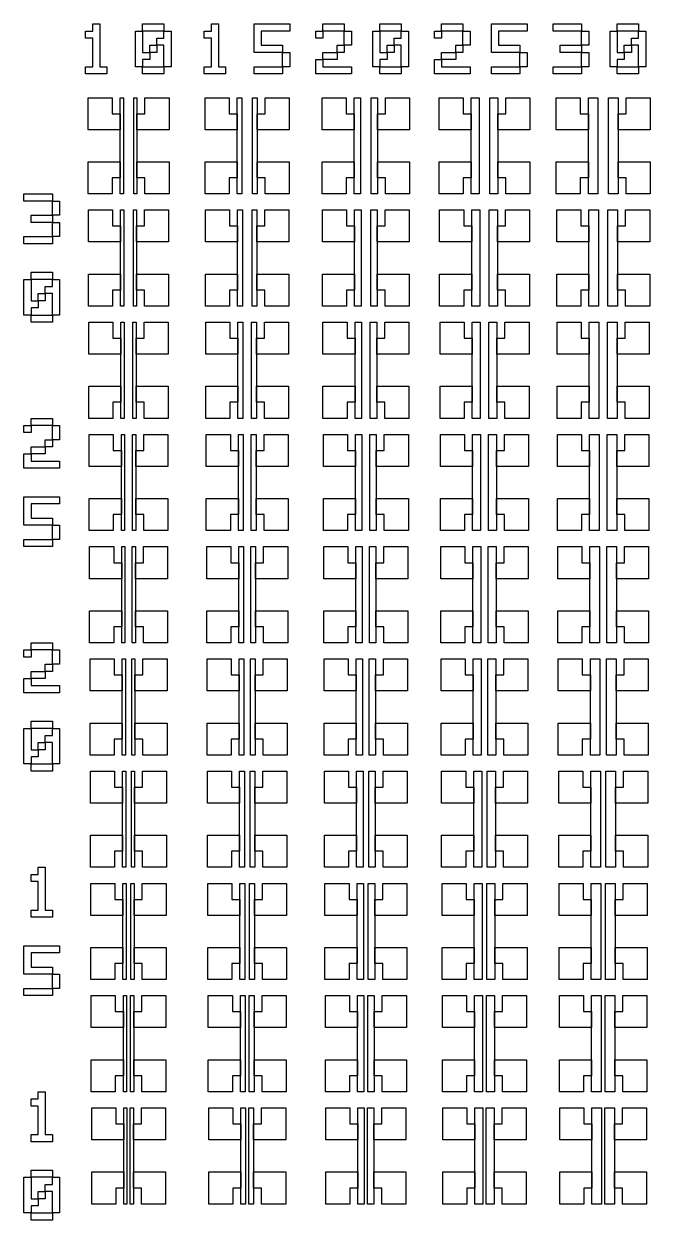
# Model space of a CAD drawing. Extents: x -3262 to 35012, y -2000 to 35300.
# Drawn here: x -3262 to 16262, y -2000 to 35300 of the extents above; entities that cross this region are included whole.
import ezdxf

# ---------------------------------------------------------------- set-up
doc = ezdxf.new("R2010")
doc.units = 0
doc.layers.add('L0D0', color=1, linetype='CONTINUOUS')

msp = doc.modelspace()

# ---------------------------------------------------------------- linework, layer by layer
at = {"layer": 'L0D0'}
for points in [[(-1340.278, 33744.444), (-1340.278, 33966.667), (-1118.056, 33966.667), (-1118.056, 34188.889), (-1118.056, 34411.111), (-1118.056, 34633.333), (-1118.056, 34855.556), (-1340.278, 34855.556), (-1340.278, 35077.778), (-1118.056, 35077.778), (-1118.056, 35300), (-895.833, 35300), (-895.833, 35077.778), (-895.833, 34855.556), (-895.833, 34633.333), (-895.833, 34411.111), (-895.833, 34188.889), (-895.833, 33966.667), (-673.611, 33966.667), (-673.611, 33744.444), (-895.833, 33744.444), (-1118.056, 33744.444)], [(215.278, 33966.667), (215.278, 34188.889), (215.278, 34411.111), (215.278, 34633.333), (215.278, 34855.556), (215.278, 35077.778), (437.5, 35077.778), (437.5, 34855.556), (437.5, 34633.333), (437.5, 34411.111), (659.722, 34411.111), (659.722, 34188.889), (437.5, 34188.889), (437.5, 33966.667)], [(437.5, 35077.778), (437.5, 35300), (659.722, 35300), (881.944, 35300), (1104.167, 35300), (1104.167, 35077.778), (881.944, 35077.778), (659.722, 35077.778)], [(1104.167, 33966.667), (1104.167, 34188.889), (1104.167, 34411.111), (1104.167, 34633.333), (881.944, 34633.333), (881.944, 34855.556), (1104.167, 34855.556), (1104.167, 35077.778), (1326.389, 35077.778), (1326.389, 34855.556), (1326.389, 34633.333), (1326.389, 34411.111), (1326.389, 34188.889), (1326.389, 33966.667)], [(2359.722, 33744.444), (2359.722, 33966.667), (2581.944, 33966.667), (2581.944, 34188.889), (2581.944, 34411.111), (2581.944, 34633.333), (2581.944, 34855.556), (2359.722, 34855.556), (2359.722, 35077.778), (2581.944, 35077.778), (2581.944, 35300), (2804.167, 35300), (2804.167, 35077.778), (2804.167, 34855.556), (2804.167, 34633.333), (2804.167, 34411.111), (2804.167, 34188.889), (2804.167, 33966.667), (3026.389, 33966.667), (3026.389, 33744.444), (2804.167, 33744.444), (2581.944, 33744.444)], [(3915.278, 34411.111), (3915.278, 34633.333), (3915.278, 34855.556), (3915.278, 35077.778), (3915.278, 35300), (4137.5, 35300), (4359.722, 35300), (4581.944, 35300), (4804.167, 35300), (5026.389, 35300), (5026.389, 35077.778), (4804.167, 35077.778), (4581.944, 35077.778), (4359.722, 35077.778), (4137.5, 35077.778), (4137.5, 34855.556), (4137.5, 34633.333), (4359.722, 34633.333), (4581.944, 34633.333), (4804.167, 34633.333), (4804.167, 34411.111), (4581.944, 34411.111), (4359.722, 34411.111), (4137.5, 34411.111)], [(5837.5, 34855.556), (5837.5, 35077.778), (6059.722, 35077.778), (6059.722, 34855.556)], [(6059.722, 35077.778), (6059.722, 35300), (6281.944, 35300), (6504.167, 35300), (6726.389, 35300), (6726.389, 35077.778), (6504.167, 35077.778), (6281.944, 35077.778)], [(6726.389, 34633.333), (6726.389, 34855.556), (6726.389, 35077.778), (6948.611, 35077.778), (6948.611, 34855.556), (6948.611, 34633.333)], [(7615.278, 33966.667), (7615.278, 34188.889), (7615.278, 34411.111), (7615.278, 34633.333), (7615.278, 34855.556), (7615.278, 35077.778), (7837.5, 35077.778), (7837.5, 34855.556), (7837.5, 34633.333), (7837.5, 34411.111), (8059.722, 34411.111), (8059.722, 34188.889), (7837.5, 34188.889), (7837.5, 33966.667)], [(7837.5, 35077.778), (7837.5, 35300), (8059.722, 35300), (8281.944, 35300), (8504.167, 35300), (8504.167, 35077.778), (8281.944, 35077.778), (8059.722, 35077.778)], [(8504.167, 33966.667), (8504.167, 34188.889), (8504.167, 34411.111), (8504.167, 34633.333), (8281.944, 34633.333), (8281.944, 34855.556), (8504.167, 34855.556), (8504.167, 35077.778), (8726.389, 35077.778), (8726.389, 34855.556), (8726.389, 34633.333), (8726.389, 34411.111), (8726.389, 34188.889), (8726.389, 33966.667)], [(9537.5, 34855.556), (9537.5, 35077.778), (9759.722, 35077.778), (9759.722, 34855.556)], [(9759.722, 35077.778), (9759.722, 35300), (9981.944, 35300), (10204.167, 35300), (10426.389, 35300), (10426.389, 35077.778), (10204.167, 35077.778), (9981.944, 35077.778)], [(10426.389, 34633.333), (10426.389, 34855.556), (10426.389, 35077.778), (10648.611, 35077.778), (10648.611, 34855.556), (10648.611, 34633.333)], [(11315.278, 34411.111), (11315.278, 34633.333), (11315.278, 34855.556), (11315.278, 35077.778), (11315.278, 35300), (11537.5, 35300), (11759.722, 35300), (11981.944, 35300), (12204.167, 35300), (12426.389, 35300), (12426.389, 35077.778), (12204.167, 35077.778), (11981.944, 35077.778), (11759.722, 35077.778), (11537.5, 35077.778), (11537.5, 34855.556), (11537.5, 34633.333), (11759.722, 34633.333), (11981.944, 34633.333), (12204.167, 34633.333), (12204.167, 34411.111), (11981.944, 34411.111), (11759.722, 34411.111), (11537.5, 34411.111)], [(13237.5, 35077.778), (13237.5, 35300), (13459.722, 35300), (13681.944, 35300), (13904.167, 35300), (14126.389, 35300), (14126.389, 35077.778), (13904.167, 35077.778), (13681.944, 35077.778), (13459.722, 35077.778)], [(14126.389, 34633.333), (14126.389, 34855.556), (14126.389, 35077.778), (14348.611, 35077.778), (14348.611, 34855.556), (14348.611, 34633.333)], [(15015.278, 33966.667), (15015.278, 34188.889), (15015.278, 34411.111), (15015.278, 34633.333), (15015.278, 34855.556), (15015.278, 35077.778), (15237.5, 35077.778), (15237.5, 34855.556), (15237.5, 34633.333), (15237.5, 34411.111), (15459.722, 34411.111), (15459.722, 34188.889), (15237.5, 34188.889), (15237.5, 33966.667)], [(15237.5, 35077.778), (15237.5, 35300), (15459.722, 35300), (15681.944, 35300), (15904.167, 35300), (15904.167, 35077.778), (15681.944, 35077.778), (15459.722, 35077.778)], [(15904.167, 33966.667), (15904.167, 34188.889), (15904.167, 34411.111), (15904.167, 34633.333), (15681.944, 34633.333), (15681.944, 34855.556), (15904.167, 34855.556), (15904.167, 35077.778), (16126.389, 35077.778), (16126.389, 34855.556), (16126.389, 34633.333), (16126.389, 34411.111), (16126.389, 34188.889), (16126.389, 33966.667)], [(659.722, 34411.111), (659.722, 34633.333), (881.944, 34633.333), (881.944, 34411.111)], [(4804.167, 33966.667), (4804.167, 34188.889), (4804.167, 34411.111), (5026.389, 34411.111), (5026.389, 34188.889), (5026.389, 33966.667)], [(6059.722, 34188.889), (6059.722, 34411.111), (6281.944, 34411.111), (6504.167, 34411.111), (6504.167, 34188.889), (6281.944, 34188.889)], [(6504.167, 34411.111), (6504.167, 34633.333), (6726.389, 34633.333), (6726.389, 34411.111)], [(8059.722, 34411.111), (8059.722, 34633.333), (8281.944, 34633.333), (8281.944, 34411.111)], [(9759.722, 34188.889), (9759.722, 34411.111), (9981.944, 34411.111), (10204.167, 34411.111), (10204.167, 34188.889), (9981.944, 34188.889)], [(10204.167, 34411.111), (10204.167, 34633.333), (10426.389, 34633.333), (10426.389, 34411.111)], [(12204.167, 33966.667), (12204.167, 34188.889), (12204.167, 34411.111), (12426.389, 34411.111), (12426.389, 34188.889), (12426.389, 33966.667)], [(13459.722, 34411.111), (13459.722, 34633.333), (13681.944, 34633.333), (13904.167, 34633.333), (14126.389, 34633.333), (14126.389, 34411.111), (13904.167, 34411.111), (13681.944, 34411.111)], [(14126.389, 33966.667), (14126.389, 34188.889), (14126.389, 34411.111), (14348.611, 34411.111), (14348.611, 34188.889), (14348.611, 33966.667)], [(15459.722, 34411.111), (15459.722, 34633.333), (15681.944, 34633.333), (15681.944, 34411.111)], [(437.5, 33744.444), (437.5, 33966.667), (659.722, 33966.667), (881.944, 33966.667), (1104.167, 33966.667), (1104.167, 33744.444), (881.944, 33744.444), (659.722, 33744.444)], [(3915.278, 33744.444), (3915.278, 33966.667), (4137.5, 33966.667), (4359.722, 33966.667), (4581.944, 33966.667), (4804.167, 33966.667), (4804.167, 33744.444), (4581.944, 33744.444), (4359.722, 33744.444), (4137.5, 33744.444)], [(5837.5, 33744.444), (5837.5, 33966.667), (5837.5, 34188.889), (6059.722, 34188.889), (6059.722, 33966.667), (6281.944, 33966.667), (6504.167, 33966.667), (6726.389, 33966.667), (6948.611, 33966.667), (6948.611, 33744.444), (6726.389, 33744.444), (6504.167, 33744.444), (6281.944, 33744.444), (6059.722, 33744.444)], [(7837.5, 33744.444), (7837.5, 33966.667), (8059.722, 33966.667), (8281.944, 33966.667), (8504.167, 33966.667), (8504.167, 33744.444), (8281.944, 33744.444), (8059.722, 33744.444)], [(9537.5, 33744.444), (9537.5, 33966.667), (9537.5, 34188.889), (9759.722, 34188.889), (9759.722, 33966.667), (9981.944, 33966.667), (10204.167, 33966.667), (10426.389, 33966.667), (10648.611, 33966.667), (10648.611, 33744.444), (10426.389, 33744.444), (10204.167, 33744.444), (9981.944, 33744.444), (9759.722, 33744.444)], [(11315.278, 33744.444), (11315.278, 33966.667), (11537.5, 33966.667), (11759.722, 33966.667), (11981.944, 33966.667), (12204.167, 33966.667), (12204.167, 33744.444), (11981.944, 33744.444), (11759.722, 33744.444), (11537.5, 33744.444)], [(13237.5, 33744.444), (13237.5, 33966.667), (13459.722, 33966.667), (13681.944, 33966.667), (13904.167, 33966.667), (14126.389, 33966.667), (14126.389, 33744.444), (13904.167, 33744.444), (13681.944, 33744.444), (13459.722, 33744.444)], [(15237.5, 33744.444), (15237.5, 33966.667), (15459.722, 33966.667), (15681.944, 33966.667), (15904.167, 33966.667), (15904.167, 33744.444), (15681.944, 33744.444), (15459.722, 33744.444)], [(-1262.5, 32000), (-1262.5, 33000), (-512.5, 33000), (-512.5, 32500), (-262.5, 32500), (-262.5, 32000)], [(-262.5, 30000), (-262.5, 33000), (-162.5, 33000), (-162.5, 30000)], [(162.5, 30000), (162.5, 33000), (262.5, 33000), (262.5, 30000)], [(262.5, 32000), (262.5, 32500), (512.5, 32500), (512.5, 33000), (1262.5, 33000), (1262.5, 32000)], [(2387.5, 32000), (2387.5, 33000), (3137.5, 33000), (3137.5, 32500), (3387.5, 32500), (3387.5, 32000)], [(3387.5, 30000), (3387.5, 33000), (3537.5, 33000), (3537.5, 30000)], [(3862.5, 30000), (3862.5, 33000), (4012.5, 33000), (4012.5, 30000)], [(4012.5, 32000), (4012.5, 32500), (4262.5, 32500), (4262.5, 33000), (5012.5, 33000), (5012.5, 32000)], [(6037.5, 32000), (6037.5, 33000), (6787.5, 33000), (6787.5, 32500), (7037.5, 32500), (7037.5, 32000)], [(7037.5, 30000), (7037.5, 33000), (7237.5, 33000), (7237.5, 30000)], [(7562.5, 30000), (7562.5, 33000), (7762.5, 33000), (7762.5, 30000)], [(7762.5, 32000), (7762.5, 32500), (8012.5, 32500), (8012.5, 33000), (8762.5, 33000), (8762.5, 32000)], [(9687.5, 32000), (9687.5, 33000), (10437.5, 33000), (10437.5, 32500), (10687.5, 32500), (10687.5, 32000)], [(10687.5, 30000), (10687.5, 33000), (10937.5, 33000), (10937.5, 30000)], [(11262.5, 30000), (11262.5, 33000), (11512.5, 33000), (11512.5, 30000)], [(11512.5, 32000), (11512.5, 32500), (11762.5, 32500), (11762.5, 33000), (12512.5, 33000), (12512.5, 32000)], [(13337.5, 32000), (13337.5, 33000), (14087.5, 33000), (14087.5, 32500), (14337.5, 32500), (14337.5, 32000)], [(14337.5, 30000), (14337.5, 33000), (14637.5, 33000), (14637.5, 30000)], [(14962.5, 30000), (14962.5, 33000), (15262.5, 33000), (15262.5, 30000)], [(15262.5, 32000), (15262.5, 32500), (15512.5, 32500), (15512.5, 33000), (16262.5, 33000), (16262.5, 32000)], [(-1262.5, 30000), (-1262.5, 31000), (-262.5, 31000), (-262.5, 30500), (-512.5, 30500), (-512.5, 30000)], [(512.5, 30000), (512.5, 30500), (262.5, 30500), (262.5, 31000), (1262.5, 31000), (1262.5, 30000)], [(2387.5, 30000), (2387.5, 31000), (3387.5, 31000), (3387.5, 30500), (3137.5, 30500), (3137.5, 30000)], [(4262.5, 30000), (4262.5, 30500), (4012.5, 30500), (4012.5, 31000), (5012.5, 31000), (5012.5, 30000)], [(6037.5, 30000), (6037.5, 31000), (7037.5, 31000), (7037.5, 30500), (6787.5, 30500), (6787.5, 30000)], [(8012.5, 30000), (8012.5, 30500), (7762.5, 30500), (7762.5, 31000), (8762.5, 31000), (8762.5, 30000)], [(9687.5, 30000), (9687.5, 31000), (10687.5, 31000), (10687.5, 30500), (10437.5, 30500), (10437.5, 30000)], [(11762.5, 30000), (11762.5, 30500), (11512.5, 30500), (11512.5, 31000), (12512.5, 31000), (12512.5, 30000)], [(13337.5, 30000), (13337.5, 31000), (14337.5, 31000), (14337.5, 30500), (14087.5, 30500), (14087.5, 30000)], [(15512.5, 30000), (15512.5, 30500), (15262.5, 30500), (15262.5, 31000), (16262.5, 31000), (16262.5, 30000)], [(-3262.5, 29777.778), (-3262.5, 30000), (-3040.278, 30000), (-2818.056, 30000), (-2595.833, 30000), (-2373.611, 30000), (-2373.611, 29777.778), (-2595.833, 29777.778), (-2818.056, 29777.778), (-3040.278, 29777.778)], [(-2373.611, 29333.333), (-2373.611, 29555.556), (-2373.611, 29777.778), (-2151.389, 29777.778), (-2151.389, 29555.556), (-2151.389, 29333.333)], [(-1250, 28500), (-1250, 29500), (-500, 29500), (-500, 29000), (-250, 29000), (-250, 28500)], [(-250, 26500), (-250, 29500), (-150, 29500), (-150, 26500)], [(150, 26500), (150, 29500), (250, 29500), (250, 26500)], [(250, 28500), (250, 29000), (500, 29000), (500, 29500), (1250, 29500), (1250, 28500)], [(2400, 28500), (2400, 29500), (3150, 29500), (3150, 29000), (3400, 29000), (3400, 28500)], [(3400, 26500), (3400, 29500), (3550, 29500), (3550, 26500)], [(3850, 26500), (3850, 29500), (4000, 29500), (4000, 26500)], [(4000, 28500), (4000, 29000), (4250, 29000), (4250, 29500), (5000, 29500), (5000, 28500)], [(6050, 28500), (6050, 29500), (6800, 29500), (6800, 29000), (7050, 29000), (7050, 28500)], [(7050, 26500), (7050, 29500), (7250, 29500), (7250, 26500)], [(7550, 26500), (7550, 29500), (7750, 29500), (7750, 26500)], [(7750, 28500), (7750, 29000), (8000, 29000), (8000, 29500), (8750, 29500), (8750, 28500)], [(9700, 28500), (9700, 29500), (10450, 29500), (10450, 29000), (10700, 29000), (10700, 28500)], [(10700, 26500), (10700, 29500), (10950, 29500), (10950, 26500)], [(11250, 26500), (11250, 29500), (11500, 29500), (11500, 26500)], [(11500, 28500), (11500, 29000), (11750, 29000), (11750, 29500), (12500, 29500), (12500, 28500)], [(13350, 28500), (13350, 29500), (14100, 29500), (14100, 29000), (14350, 29000), (14350, 28500)], [(14350, 26500), (14350, 29500), (14650, 29500), (14650, 26500)], [(14950, 26500), (14950, 29500), (15250, 29500), (15250, 26500)], [(15250, 28500), (15250, 29000), (15500, 29000), (15500, 29500), (16250, 29500), (16250, 28500)], [(-3040.278, 29111.111), (-3040.278, 29333.333), (-2818.056, 29333.333), (-2595.833, 29333.333), (-2373.611, 29333.333), (-2373.611, 29111.111), (-2595.833, 29111.111), (-2818.056, 29111.111)], [(-2373.611, 28666.667), (-2373.611, 28888.889), (-2373.611, 29111.111), (-2151.389, 29111.111), (-2151.389, 28888.889), (-2151.389, 28666.667)], [(-3262.5, 28444.444), (-3262.5, 28666.667), (-3040.278, 28666.667), (-2818.056, 28666.667), (-2595.833, 28666.667), (-2373.611, 28666.667), (-2373.611, 28444.444), (-2595.833, 28444.444), (-2818.056, 28444.444), (-3040.278, 28444.444)], [(-3262.5, 26222.222), (-3262.5, 26444.444), (-3262.5, 26666.667), (-3262.5, 26888.889), (-3262.5, 27111.111), (-3262.5, 27333.333), (-3040.278, 27333.333), (-3040.278, 27111.111), (-3040.278, 26888.889), (-3040.278, 26666.667), (-2818.056, 26666.667), (-2818.056, 26444.444), (-3040.278, 26444.444), (-3040.278, 26222.222)], [(-3040.278, 27333.333), (-3040.278, 27555.556), (-2818.056, 27555.556), (-2595.833, 27555.556), (-2373.611, 27555.556), (-2373.611, 27333.333), (-2595.833, 27333.333), (-2818.056, 27333.333)], [(-2373.611, 26222.222), (-2373.611, 26444.444), (-2373.611, 26666.667), (-2373.611, 26888.889), (-2595.833, 26888.889), (-2595.833, 27111.111), (-2373.611, 27111.111), (-2373.611, 27333.333), (-2151.389, 27333.333), (-2151.389, 27111.111), (-2151.389, 26888.889), (-2151.389, 26666.667), (-2151.389, 26444.444), (-2151.389, 26222.222)], [(-1250, 26500), (-1250, 27500), (-250, 27500), (-250, 27000), (-500, 27000), (-500, 26500)], [(500, 26500), (500, 27000), (250, 27000), (250, 27500), (1250, 27500), (1250, 26500)], [(2400, 26500), (2400, 27500), (3400, 27500), (3400, 27000), (3150, 27000), (3150, 26500)], [(4250, 26500), (4250, 27000), (4000, 27000), (4000, 27500), (5000, 27500), (5000, 26500)], [(6050, 26500), (6050, 27500), (7050, 27500), (7050, 27000), (6800, 27000), (6800, 26500)], [(8000, 26500), (8000, 27000), (7750, 27000), (7750, 27500), (8750, 27500), (8750, 26500)], [(9700, 26500), (9700, 27500), (10700, 27500), (10700, 27000), (10450, 27000), (10450, 26500)], [(11750, 26500), (11750, 27000), (11500, 27000), (11500, 27500), (12500, 27500), (12500, 26500)], [(13350, 26500), (13350, 27500), (14350, 27500), (14350, 27000), (14100, 27000), (14100, 26500)], [(15500, 26500), (15500, 27000), (15250, 27000), (15250, 27500), (16250, 27500), (16250, 26500)], [(-2818.056, 26666.667), (-2818.056, 26888.889), (-2595.833, 26888.889), (-2595.833, 26666.667)], [(-3040.278, 26000), (-3040.278, 26222.222), (-2818.056, 26222.222), (-2595.833, 26222.222), (-2373.611, 26222.222), (-2373.611, 26000), (-2595.833, 26000), (-2818.056, 26000)], [(-1237.5, 25000), (-1237.5, 26000), (-487.5, 26000), (-487.5, 25500), (-237.5, 25500), (-237.5, 25000)], [(-237.5, 23000), (-237.5, 26000), (-137.5, 26000), (-137.5, 23000)], [(137.5, 23000), (137.5, 26000), (237.5, 26000), (237.5, 23000)], [(237.5, 25000), (237.5, 25500), (487.5, 25500), (487.5, 26000), (1237.5, 26000), (1237.5, 25000)], [(2412.5, 25000), (2412.5, 26000), (3162.5, 26000), (3162.5, 25500), (3412.5, 25500), (3412.5, 25000)], [(3412.5, 23000), (3412.5, 26000), (3562.5, 26000), (3562.5, 23000)], [(3837.5, 23000), (3837.5, 26000), (3987.5, 26000), (3987.5, 23000)], [(3987.5, 25000), (3987.5, 25500), (4237.5, 25500), (4237.5, 26000), (4987.5, 26000), (4987.5, 25000)], [(6062.5, 25000), (6062.5, 26000), (6812.5, 26000), (6812.5, 25500), (7062.5, 25500), (7062.5, 25000)], [(7062.5, 23000), (7062.5, 26000), (7262.5, 26000), (7262.5, 23000)], [(7537.5, 23000), (7537.5, 26000), (7737.5, 26000), (7737.5, 23000)], [(7737.5, 25000), (7737.5, 25500), (7987.5, 25500), (7987.5, 26000), (8737.5, 26000), (8737.5, 25000)], [(9712.5, 25000), (9712.5, 26000), (10462.5, 26000), (10462.5, 25500), (10712.5, 25500), (10712.5, 25000)], [(10712.5, 23000), (10712.5, 26000), (10962.5, 26000), (10962.5, 23000)], [(11237.5, 23000), (11237.5, 26000), (11487.5, 26000), (11487.5, 23000)], [(11487.5, 25000), (11487.5, 25500), (11737.5, 25500), (11737.5, 26000), (12487.5, 26000), (12487.5, 25000)], [(13362.5, 25000), (13362.5, 26000), (14112.5, 26000), (14112.5, 25500), (14362.5, 25500), (14362.5, 25000)], [(14362.5, 23000), (14362.5, 26000), (14662.5, 26000), (14662.5, 23000)], [(14937.5, 23000), (14937.5, 26000), (15237.5, 26000), (15237.5, 23000)], [(15237.5, 25000), (15237.5, 25500), (15487.5, 25500), (15487.5, 26000), (16237.5, 26000), (16237.5, 25000)], [(-1237.5, 23000), (-1237.5, 24000), (-237.5, 24000), (-237.5, 23500), (-487.5, 23500), (-487.5, 23000)], [(487.5, 23000), (487.5, 23500), (237.5, 23500), (237.5, 24000), (1237.5, 24000), (1237.5, 23000)], [(2412.5, 23000), (2412.5, 24000), (3412.5, 24000), (3412.5, 23500), (3162.5, 23500), (3162.5, 23000)], [(4237.5, 23000), (4237.5, 23500), (3987.5, 23500), (3987.5, 24000), (4987.5, 24000), (4987.5, 23000)], [(6062.5, 23000), (6062.5, 24000), (7062.5, 24000), (7062.5, 23500), (6812.5, 23500), (6812.5, 23000)], [(7987.5, 23000), (7987.5, 23500), (7737.5, 23500), (7737.5, 24000), (8737.5, 24000), (8737.5, 23000)], [(9712.5, 23000), (9712.5, 24000), (10712.5, 24000), (10712.5, 23500), (10462.5, 23500), (10462.5, 23000)], [(11737.5, 23000), (11737.5, 23500), (11487.5, 23500), (11487.5, 24000), (12487.5, 24000), (12487.5, 23000)], [(13362.5, 23000), (13362.5, 24000), (14362.5, 24000), (14362.5, 23500), (14112.5, 23500), (14112.5, 23000)], [(15487.5, 23000), (15487.5, 23500), (15237.5, 23500), (15237.5, 24000), (16237.5, 24000), (16237.5, 23000)], [(-3262.5, 22555.556), (-3262.5, 22777.778), (-3040.278, 22777.778), (-3040.278, 22555.556)], [(-3040.278, 22777.778), (-3040.278, 23000), (-2818.056, 23000), (-2595.833, 23000), (-2373.611, 23000), (-2373.611, 22777.778), (-2595.833, 22777.778), (-2818.056, 22777.778)], [(-2373.611, 22333.333), (-2373.611, 22555.556), (-2373.611, 22777.778), (-2151.389, 22777.778), (-2151.389, 22555.556), (-2151.389, 22333.333)], [(-1225, 21500), (-1225, 22500), (-475, 22500), (-475, 22000), (-225, 22000), (-225, 21500)], [(-225, 19500), (-225, 22500), (-125, 22500), (-125, 19500)], [(125, 19500), (125, 22500), (225, 22500), (225, 19500)], [(225, 21500), (225, 22000), (475, 22000), (475, 22500), (1225, 22500), (1225, 21500)], [(2425, 21500), (2425, 22500), (3175, 22500), (3175, 22000), (3425, 22000), (3425, 21500)], [(3425, 19500), (3425, 22500), (3575, 22500), (3575, 19500)], [(3825, 19500), (3825, 22500), (3975, 22500), (3975, 19500)], [(3975, 21500), (3975, 22000), (4225, 22000), (4225, 22500), (4975, 22500), (4975, 21500)], [(6075, 21500), (6075, 22500), (6825, 22500), (6825, 22000), (7075, 22000), (7075, 21500)], [(7075, 19500), (7075, 22500), (7275, 22500), (7275, 19500)], [(7525, 19500), (7525, 22500), (7725, 22500), (7725, 19500)], [(7725, 21500), (7725, 22000), (7975, 22000), (7975, 22500), (8725, 22500), (8725, 21500)], [(9725, 21500), (9725, 22500), (10475, 22500), (10475, 22000), (10725, 22000), (10725, 21500)], [(10725, 19500), (10725, 22500), (10975, 22500), (10975, 19500)], [(11225, 19500), (11225, 22500), (11475, 22500), (11475, 19500)], [(11475, 21500), (11475, 22000), (11725, 22000), (11725, 22500), (12475, 22500), (12475, 21500)], [(13375, 21500), (13375, 22500), (14125, 22500), (14125, 22000), (14375, 22000), (14375, 21500)], [(14375, 19500), (14375, 22500), (14675, 22500), (14675, 19500)], [(14925, 19500), (14925, 22500), (15225, 22500), (15225, 19500)], [(15225, 21500), (15225, 22000), (15475, 22000), (15475, 22500), (16225, 22500), (16225, 21500)], [(-3040.278, 21888.889), (-3040.278, 22111.111), (-2818.056, 22111.111), (-2595.833, 22111.111), (-2595.833, 21888.889), (-2818.056, 21888.889)], [(-2595.833, 22111.111), (-2595.833, 22333.333), (-2373.611, 22333.333), (-2373.611, 22111.111)], [(-3262.5, 21444.444), (-3262.5, 21666.667), (-3262.5, 21888.889), (-3040.278, 21888.889), (-3040.278, 21666.667), (-2818.056, 21666.667), (-2595.833, 21666.667), (-2373.611, 21666.667), (-2151.389, 21666.667), (-2151.389, 21444.444), (-2373.611, 21444.444), (-2595.833, 21444.444), (-2818.056, 21444.444), (-3040.278, 21444.444)], [(-3262.5, 19666.667), (-3262.5, 19888.889), (-3262.5, 20111.111), (-3262.5, 20333.333), (-3262.5, 20555.556), (-3040.278, 20555.556), (-2818.056, 20555.556), (-2595.833, 20555.556), (-2373.611, 20555.556), (-2151.389, 20555.556), (-2151.389, 20333.333), (-2373.611, 20333.333), (-2595.833, 20333.333), (-2818.056, 20333.333), (-3040.278, 20333.333), (-3040.278, 20111.111), (-3040.278, 19888.889), (-2818.056, 19888.889), (-2595.833, 19888.889), (-2373.611, 19888.889), (-2373.611, 19666.667), (-2595.833, 19666.667), (-2818.056, 19666.667), (-3040.278, 19666.667)], [(-1225, 19500), (-1225, 20500), (-225, 20500), (-225, 20000), (-475, 20000), (-475, 19500)], [(475, 19500), (475, 20000), (225, 20000), (225, 20500), (1225, 20500), (1225, 19500)], [(2425, 19500), (2425, 20500), (3425, 20500), (3425, 20000), (3175, 20000), (3175, 19500)], [(4225, 19500), (4225, 20000), (3975, 20000), (3975, 20500), (4975, 20500), (4975, 19500)], [(6075, 19500), (6075, 20500), (7075, 20500), (7075, 20000), (6825, 20000), (6825, 19500)], [(7975, 19500), (7975, 20000), (7725, 20000), (7725, 20500), (8725, 20500), (8725, 19500)], [(9725, 19500), (9725, 20500), (10725, 20500), (10725, 20000), (10475, 20000), (10475, 19500)], [(11725, 19500), (11725, 20000), (11475, 20000), (11475, 20500), (12475, 20500), (12475, 19500)], [(13375, 19500), (13375, 20500), (14375, 20500), (14375, 20000), (14125, 20000), (14125, 19500)], [(15475, 19500), (15475, 20000), (15225, 20000), (15225, 20500), (16225, 20500), (16225, 19500)], [(-2373.611, 19222.222), (-2373.611, 19444.444), (-2373.611, 19666.667), (-2151.389, 19666.667), (-2151.389, 19444.444), (-2151.389, 19222.222)], [(-3262.5, 19000), (-3262.5, 19222.222), (-3040.278, 19222.222), (-2818.056, 19222.222), (-2595.833, 19222.222), (-2373.611, 19222.222), (-2373.611, 19000), (-2595.833, 19000), (-2818.056, 19000), (-3040.278, 19000)], [(-1212.5, 18000), (-1212.5, 19000), (-462.5, 19000), (-462.5, 18500), (-212.5, 18500), (-212.5, 18000)], [(-212.5, 16000), (-212.5, 19000), (-112.5, 19000), (-112.5, 16000)], [(112.5, 16000), (112.5, 19000), (212.5, 19000), (212.5, 16000)], [(212.5, 18000), (212.5, 18500), (462.5, 18500), (462.5, 19000), (1212.5, 19000), (1212.5, 18000)], [(2437.5, 18000), (2437.5, 19000), (3187.5, 19000), (3187.5, 18500), (3437.5, 18500), (3437.5, 18000)], [(3437.5, 16000), (3437.5, 19000), (3587.5, 19000), (3587.5, 16000)], [(3812.5, 16000), (3812.5, 19000), (3962.5, 19000), (3962.5, 16000)], [(3962.5, 18000), (3962.5, 18500), (4212.5, 18500), (4212.5, 19000), (4962.5, 19000), (4962.5, 18000)], [(6087.5, 18000), (6087.5, 19000), (6837.5, 19000), (6837.5, 18500), (7087.5, 18500), (7087.5, 18000)], [(7087.5, 16000), (7087.5, 19000), (7287.5, 19000), (7287.5, 16000)], [(7512.5, 16000), (7512.5, 19000), (7712.5, 19000), (7712.5, 16000)], [(7712.5, 18000), (7712.5, 18500), (7962.5, 18500), (7962.5, 19000), (8712.5, 19000), (8712.5, 18000)], [(9737.5, 18000), (9737.5, 19000), (10487.5, 19000), (10487.5, 18500), (10737.5, 18500), (10737.5, 18000)], [(10737.5, 16000), (10737.5, 19000), (10987.5, 19000), (10987.5, 16000)], [(11212.5, 16000), (11212.5, 19000), (11462.5, 19000), (11462.5, 16000)], [(11462.5, 18000), (11462.5, 18500), (11712.5, 18500), (11712.5, 19000), (12462.5, 19000), (12462.5, 18000)], [(13387.5, 18000), (13387.5, 19000), (14137.5, 19000), (14137.5, 18500), (14387.5, 18500), (14387.5, 18000)], [(14387.5, 16000), (14387.5, 19000), (14687.5, 19000), (14687.5, 16000)], [(14912.5, 16000), (14912.5, 19000), (15212.5, 19000), (15212.5, 16000)], [(15212.5, 18000), (15212.5, 18500), (15462.5, 18500), (15462.5, 19000), (16212.5, 19000), (16212.5, 18000)], [(-1212.5, 16000), (-1212.5, 17000), (-212.5, 17000), (-212.5, 16500), (-462.5, 16500), (-462.5, 16000)], [(462.5, 16000), (462.5, 16500), (212.5, 16500), (212.5, 17000), (1212.5, 17000), (1212.5, 16000)], [(2437.5, 16000), (2437.5, 17000), (3437.5, 17000), (3437.5, 16500), (3187.5, 16500), (3187.5, 16000)], [(4212.5, 16000), (4212.5, 16500), (3962.5, 16500), (3962.5, 17000), (4962.5, 17000), (4962.5, 16000)], [(6087.5, 16000), (6087.5, 17000), (7087.5, 17000), (7087.5, 16500), (6837.5, 16500), (6837.5, 16000)], [(7962.5, 16000), (7962.5, 16500), (7712.5, 16500), (7712.5, 17000), (8712.5, 17000), (8712.5, 16000)], [(9737.5, 16000), (9737.5, 17000), (10737.5, 17000), (10737.5, 16500), (10487.5, 16500), (10487.5, 16000)], [(11712.5, 16000), (11712.5, 16500), (11462.5, 16500), (11462.5, 17000), (12462.5, 17000), (12462.5, 16000)], [(13387.5, 16000), (13387.5, 17000), (14387.5, 17000), (14387.5, 16500), (14137.5, 16500), (14137.5, 16000)], [(15462.5, 16000), (15462.5, 16500), (15212.5, 16500), (15212.5, 17000), (16212.5, 17000), (16212.5, 16000)], [(-3262.5, 15555.556), (-3262.5, 15777.778), (-3040.278, 15777.778), (-3040.278, 15555.556)], [(-3040.278, 15777.778), (-3040.278, 16000), (-2818.056, 16000), (-2595.833, 16000), (-2373.611, 16000), (-2373.611, 15777.778), (-2595.833, 15777.778), (-2818.056, 15777.778)], [(-2373.611, 15333.333), (-2373.611, 15555.556), (-2373.611, 15777.778), (-2151.389, 15777.778), (-2151.389, 15555.556), (-2151.389, 15333.333)], [(-2595.833, 15111.111), (-2595.833, 15333.333), (-2373.611, 15333.333), (-2373.611, 15111.111)], [(-1200, 14500), (-1200, 15500), (-450, 15500), (-450, 15000), (-200, 15000), (-200, 14500)], [(-200, 12500), (-200, 15500), (-100, 15500), (-100, 12500)], [(100, 12500), (100, 15500), (200, 15500), (200, 12500)], [(200, 14500), (200, 15000), (450, 15000), (450, 15500), (1200, 15500), (1200, 14500)], [(2450, 14500), (2450, 15500), (3200, 15500), (3200, 15000), (3450, 15000), (3450, 14500)], [(3450, 12500), (3450, 15500), (3600, 15500), (3600, 12500)], [(3800, 12500), (3800, 15500), (3950, 15500), (3950, 12500)], [(3950, 14500), (3950, 15000), (4200, 15000), (4200, 15500), (4950, 15500), (4950, 14500)], [(6100, 14500), (6100, 15500), (6850, 15500), (6850, 15000), (7100, 15000), (7100, 14500)], [(7100, 12500), (7100, 15500), (7300, 15500), (7300, 12500)], [(7500, 12500), (7500, 15500), (7700, 15500), (7700, 12500)], [(7700, 14500), (7700, 15000), (7950, 15000), (7950, 15500), (8700, 15500), (8700, 14500)], [(9750, 14500), (9750, 15500), (10500, 15500), (10500, 15000), (10750, 15000), (10750, 14500)], [(10750, 12500), (10750, 15500), (11000, 15500), (11000, 12500)], [(11200, 12500), (11200, 15500), (11450, 15500), (11450, 12500)], [(11450, 14500), (11450, 15000), (11700, 15000), (11700, 15500), (12450, 15500), (12450, 14500)], [(13400, 14500), (13400, 15500), (14150, 15500), (14150, 15000), (14400, 15000), (14400, 14500)], [(14400, 12500), (14400, 15500), (14700, 15500), (14700, 12500)], [(14900, 12500), (14900, 15500), (15200, 15500), (15200, 12500)], [(15200, 14500), (15200, 15000), (15450, 15000), (15450, 15500), (16200, 15500), (16200, 14500)], [(-3040.278, 14888.889), (-3040.278, 15111.111), (-2818.056, 15111.111), (-2595.833, 15111.111), (-2595.833, 14888.889), (-2818.056, 14888.889)], [(-3262.5, 14444.444), (-3262.5, 14666.667), (-3262.5, 14888.889), (-3040.278, 14888.889), (-3040.278, 14666.667), (-2818.056, 14666.667), (-2595.833, 14666.667), (-2373.611, 14666.667), (-2151.389, 14666.667), (-2151.389, 14444.444), (-2373.611, 14444.444), (-2595.833, 14444.444), (-2818.056, 14444.444), (-3040.278, 14444.444)], [(-3040.278, 13333.333), (-3040.278, 13555.556), (-2818.056, 13555.556), (-2595.833, 13555.556), (-2373.611, 13555.556), (-2373.611, 13333.333), (-2595.833, 13333.333), (-2818.056, 13333.333)], [(-1200, 12500), (-1200, 13500), (-200, 13500), (-200, 13000), (-450, 13000), (-450, 12500)], [(450, 12500), (450, 13000), (200, 13000), (200, 13500), (1200, 13500), (1200, 12500)], [(2450, 12500), (2450, 13500), (3450, 13500), (3450, 13000), (3200, 13000), (3200, 12500)], [(4200, 12500), (4200, 13000), (3950, 13000), (3950, 13500), (4950, 13500), (4950, 12500)], [(6100, 12500), (6100, 13500), (7100, 13500), (7100, 13000), (6850, 13000), (6850, 12500)], [(7950, 12500), (7950, 13000), (7700, 13000), (7700, 13500), (8700, 13500), (8700, 12500)], [(9750, 12500), (9750, 13500), (10750, 13500), (10750, 13000), (10500, 13000), (10500, 12500)], [(11700, 12500), (11700, 13000), (11450, 13000), (11450, 13500), (12450, 13500), (12450, 12500)], [(13400, 12500), (13400, 13500), (14400, 13500), (14400, 13000), (14150, 13000), (14150, 12500)], [(15450, 12500), (15450, 13000), (15200, 13000), (15200, 13500), (16200, 13500), (16200, 12500)], [(-3262.5, 12222.222), (-3262.5, 12444.444), (-3262.5, 12666.667), (-3262.5, 12888.889), (-3262.5, 13111.111), (-3262.5, 13333.333), (-3040.278, 13333.333), (-3040.278, 13111.111), (-3040.278, 12888.889), (-3040.278, 12666.667), (-2818.056, 12666.667), (-2818.056, 12444.444), (-3040.278, 12444.444), (-3040.278, 12222.222)], [(-2373.611, 12222.222), (-2373.611, 12444.444), (-2373.611, 12666.667), (-2373.611, 12888.889), (-2595.833, 12888.889), (-2595.833, 13111.111), (-2373.611, 13111.111), (-2373.611, 13333.333), (-2151.389, 13333.333), (-2151.389, 13111.111), (-2151.389, 12888.889), (-2151.389, 12666.667), (-2151.389, 12444.444), (-2151.389, 12222.222)], [(-2818.056, 12666.667), (-2818.056, 12888.889), (-2595.833, 12888.889), (-2595.833, 12666.667)], [(-3040.278, 12000), (-3040.278, 12222.222), (-2818.056, 12222.222), (-2595.833, 12222.222), (-2373.611, 12222.222), (-2373.611, 12000), (-2595.833, 12000), (-2818.056, 12000)], [(-1187.5, 11000), (-1187.5, 12000), (-437.5, 12000), (-437.5, 11500), (-187.5, 11500), (-187.5, 11000)], [(-187.5, 9000), (-187.5, 12000), (-87.5, 12000), (-87.5, 9000)], [(87.5, 9000), (87.5, 12000), (187.5, 12000), (187.5, 9000)], [(187.5, 11000), (187.5, 11500), (437.5, 11500), (437.5, 12000), (1187.5, 12000), (1187.5, 11000)], [(2462.5, 11000), (2462.5, 12000), (3212.5, 12000), (3212.5, 11500), (3462.5, 11500), (3462.5, 11000)], [(3462.5, 9000), (3462.5, 12000), (3612.5, 12000), (3612.5, 9000)], [(3787.5, 9000), (3787.5, 12000), (3937.5, 12000), (3937.5, 9000)], [(3937.5, 11000), (3937.5, 11500), (4187.5, 11500), (4187.5, 12000), (4937.5, 12000), (4937.5, 11000)], [(6112.5, 11000), (6112.5, 12000), (6862.5, 12000), (6862.5, 11500), (7112.5, 11500), (7112.5, 11000)], [(7112.5, 9000), (7112.5, 12000), (7312.5, 12000), (7312.5, 9000)], [(7487.5, 9000), (7487.5, 12000), (7687.5, 12000), (7687.5, 9000)], [(7687.5, 11000), (7687.5, 11500), (7937.5, 11500), (7937.5, 12000), (8687.5, 12000), (8687.5, 11000)], [(9762.5, 11000), (9762.5, 12000), (10512.5, 12000), (10512.5, 11500), (10762.5, 11500), (10762.5, 11000)], [(10762.5, 9000), (10762.5, 12000), (11012.5, 12000), (11012.5, 9000)], [(11187.5, 9000), (11187.5, 12000), (11437.5, 12000), (11437.5, 9000)], [(11437.5, 11000), (11437.5, 11500), (11687.5, 11500), (11687.5, 12000), (12437.5, 12000), (12437.5, 11000)], [(13412.5, 11000), (13412.5, 12000), (14162.5, 12000), (14162.5, 11500), (14412.5, 11500), (14412.5, 11000)], [(14412.5, 9000), (14412.5, 12000), (14712.5, 12000), (14712.5, 9000)], [(14887.5, 9000), (14887.5, 12000), (15187.5, 12000), (15187.5, 9000)], [(15187.5, 11000), (15187.5, 11500), (15437.5, 11500), (15437.5, 12000), (16187.5, 12000), (16187.5, 11000)], [(-1187.5, 9000), (-1187.5, 10000), (-187.5, 10000), (-187.5, 9500), (-437.5, 9500), (-437.5, 9000)], [(437.5, 9000), (437.5, 9500), (187.5, 9500), (187.5, 10000), (1187.5, 10000), (1187.5, 9000)], [(2462.5, 9000), (2462.5, 10000), (3462.5, 10000), (3462.5, 9500), (3212.5, 9500), (3212.5, 9000)], [(4187.5, 9000), (4187.5, 9500), (3937.5, 9500), (3937.5, 10000), (4937.5, 10000), (4937.5, 9000)], [(6112.5, 9000), (6112.5, 10000), (7112.5, 10000), (7112.5, 9500), (6862.5, 9500), (6862.5, 9000)], [(7937.5, 9000), (7937.5, 9500), (7687.5, 9500), (7687.5, 10000), (8687.5, 10000), (8687.5, 9000)], [(9762.5, 9000), (9762.5, 10000), (10762.5, 10000), (10762.5, 9500), (10512.5, 9500), (10512.5, 9000)], [(11687.5, 9000), (11687.5, 9500), (11437.5, 9500), (11437.5, 10000), (12437.5, 10000), (12437.5, 9000)], [(13412.5, 9000), (13412.5, 10000), (14412.5, 10000), (14412.5, 9500), (14162.5, 9500), (14162.5, 9000)], [(15437.5, 9000), (15437.5, 9500), (15187.5, 9500), (15187.5, 10000), (16187.5, 10000), (16187.5, 9000)], [(-3040.278, 7444.444), (-3040.278, 7666.667), (-2818.056, 7666.667), (-2818.056, 7888.889), (-2818.056, 8111.111), (-2818.056, 8333.333), (-2818.056, 8555.556), (-3040.278, 8555.556), (-3040.278, 8777.778), (-2818.056, 8777.778), (-2818.056, 9000), (-2595.833, 9000), (-2595.833, 8777.778), (-2595.833, 8555.556), (-2595.833, 8333.333), (-2595.833, 8111.111), (-2595.833, 7888.889), (-2595.833, 7666.667), (-2373.611, 7666.667), (-2373.611, 7444.444), (-2595.833, 7444.444), (-2818.056, 7444.444)], [(-1175, 7500), (-1175, 8500), (-425, 8500), (-425, 8000), (-175, 8000), (-175, 7500)], [(-175, 5500), (-175, 8500), (-75, 8500), (-75, 5500)], [(75, 5500), (75, 8500), (175, 8500), (175, 5500)], [(175, 7500), (175, 8000), (425, 8000), (425, 8500), (1175, 8500), (1175, 7500)], [(2475, 7500), (2475, 8500), (3225, 8500), (3225, 8000), (3475, 8000), (3475, 7500)], [(3475, 5500), (3475, 8500), (3625, 8500), (3625, 5500)], [(3775, 5500), (3775, 8500), (3925, 8500), (3925, 5500)], [(3925, 7500), (3925, 8000), (4175, 8000), (4175, 8500), (4925, 8500), (4925, 7500)], [(6125, 7500), (6125, 8500), (6875, 8500), (6875, 8000), (7125, 8000), (7125, 7500)], [(7125, 5500), (7125, 8500), (7325, 8500), (7325, 5500)], [(7475, 5500), (7475, 8500), (7675, 8500), (7675, 5500)], [(7675, 7500), (7675, 8000), (7925, 8000), (7925, 8500), (8675, 8500), (8675, 7500)], [(9775, 7500), (9775, 8500), (10525, 8500), (10525, 8000), (10775, 8000), (10775, 7500)], [(10775, 5500), (10775, 8500), (11025, 8500), (11025, 5500)], [(11175, 5500), (11175, 8500), (11425, 8500), (11425, 5500)], [(11425, 7500), (11425, 8000), (11675, 8000), (11675, 8500), (12425, 8500), (12425, 7500)], [(13425, 7500), (13425, 8500), (14175, 8500), (14175, 8000), (14425, 8000), (14425, 7500)], [(14425, 5500), (14425, 8500), (14725, 8500), (14725, 5500)], [(14875, 5500), (14875, 8500), (15175, 8500), (15175, 5500)], [(15175, 7500), (15175, 8000), (15425, 8000), (15425, 8500), (16175, 8500), (16175, 7500)], [(-3262.5, 5666.667), (-3262.5, 5888.889), (-3262.5, 6111.111), (-3262.5, 6333.333), (-3262.5, 6555.556), (-3040.278, 6555.556), (-2818.056, 6555.556), (-2595.833, 6555.556), (-2373.611, 6555.556), (-2151.389, 6555.556), (-2151.389, 6333.333), (-2373.611, 6333.333), (-2595.833, 6333.333), (-2818.056, 6333.333), (-3040.278, 6333.333), (-3040.278, 6111.111), (-3040.278, 5888.889), (-2818.056, 5888.889), (-2595.833, 5888.889), (-2373.611, 5888.889), (-2373.611, 5666.667), (-2595.833, 5666.667), (-2818.056, 5666.667), (-3040.278, 5666.667)], [(-1175, 5500), (-1175, 6500), (-175, 6500), (-175, 6000), (-425, 6000), (-425, 5500)], [(425, 5500), (425, 6000), (175, 6000), (175, 6500), (1175, 6500), (1175, 5500)], [(2475, 5500), (2475, 6500), (3475, 6500), (3475, 6000), (3225, 6000), (3225, 5500)], [(4175, 5500), (4175, 6000), (3925, 6000), (3925, 6500), (4925, 6500), (4925, 5500)], [(6125, 5500), (6125, 6500), (7125, 6500), (7125, 6000), (6875, 6000), (6875, 5500)], [(7925, 5500), (7925, 6000), (7675, 6000), (7675, 6500), (8675, 6500), (8675, 5500)], [(9775, 5500), (9775, 6500), (10775, 6500), (10775, 6000), (10525, 6000), (10525, 5500)], [(11675, 5500), (11675, 6000), (11425, 6000), (11425, 6500), (12425, 6500), (12425, 5500)], [(13425, 5500), (13425, 6500), (14425, 6500), (14425, 6000), (14175, 6000), (14175, 5500)], [(15425, 5500), (15425, 6000), (15175, 6000), (15175, 6500), (16175, 6500), (16175, 5500)], [(-2373.611, 5222.222), (-2373.611, 5444.444), (-2373.611, 5666.667), (-2151.389, 5666.667), (-2151.389, 5444.444), (-2151.389, 5222.222)], [(-3262.5, 5000), (-3262.5, 5222.222), (-3040.278, 5222.222), (-2818.056, 5222.222), (-2595.833, 5222.222), (-2373.611, 5222.222), (-2373.611, 5000), (-2595.833, 5000), (-2818.056, 5000), (-3040.278, 5000)], [(-1162.5, 4000), (-1162.5, 5000), (-412.5, 5000), (-412.5, 4500), (-162.5, 4500), (-162.5, 4000)], [(-162.5, 2000), (-162.5, 5000), (-62.5, 5000), (-62.5, 2000)], [(62.5, 2000), (62.5, 5000), (162.5, 5000), (162.5, 2000)], [(162.5, 4000), (162.5, 4500), (412.5, 4500), (412.5, 5000), (1162.5, 5000), (1162.5, 4000)], [(2487.5, 4000), (2487.5, 5000), (3237.5, 5000), (3237.5, 4500), (3487.5, 4500), (3487.5, 4000)], [(3487.5, 2000), (3487.5, 5000), (3637.5, 5000), (3637.5, 2000)], [(3762.5, 2000), (3762.5, 5000), (3912.5, 5000), (3912.5, 2000)], [(3912.5, 4000), (3912.5, 4500), (4162.5, 4500), (4162.5, 5000), (4912.5, 5000), (4912.5, 4000)], [(6137.5, 4000), (6137.5, 5000), (6887.5, 5000), (6887.5, 4500), (7137.5, 4500), (7137.5, 4000)], [(7137.5, 2000), (7137.5, 5000), (7337.5, 5000), (7337.5, 2000)], [(7462.5, 2000), (7462.5, 5000), (7662.5, 5000), (7662.5, 2000)], [(7662.5, 4000), (7662.5, 4500), (7912.5, 4500), (7912.5, 5000), (8662.5, 5000), (8662.5, 4000)], [(9787.5, 4000), (9787.5, 5000), (10537.5, 5000), (10537.5, 4500), (10787.5, 4500), (10787.5, 4000)], [(10787.5, 2000), (10787.5, 5000), (11037.5, 5000), (11037.5, 2000)], [(11162.5, 2000), (11162.5, 5000), (11412.5, 5000), (11412.5, 2000)], [(11412.5, 4000), (11412.5, 4500), (11662.5, 4500), (11662.5, 5000), (12412.5, 5000), (12412.5, 4000)], [(13437.5, 4000), (13437.5, 5000), (14187.5, 5000), (14187.5, 4500), (14437.5, 4500), (14437.5, 4000)], [(14437.5, 2000), (14437.5, 5000), (14737.5, 5000), (14737.5, 2000)], [(14862.5, 2000), (14862.5, 5000), (15162.5, 5000), (15162.5, 2000)], [(15162.5, 4000), (15162.5, 4500), (15412.5, 4500), (15412.5, 5000), (16162.5, 5000), (16162.5, 4000)], [(-1162.5, 2000), (-1162.5, 3000), (-162.5, 3000), (-162.5, 2500), (-412.5, 2500), (-412.5, 2000)], [(412.5, 2000), (412.5, 2500), (162.5, 2500), (162.5, 3000), (1162.5, 3000), (1162.5, 2000)], [(2487.5, 2000), (2487.5, 3000), (3487.5, 3000), (3487.5, 2500), (3237.5, 2500), (3237.5, 2000)], [(4162.5, 2000), (4162.5, 2500), (3912.5, 2500), (3912.5, 3000), (4912.5, 3000), (4912.5, 2000)], [(6137.5, 2000), (6137.5, 3000), (7137.5, 3000), (7137.5, 2500), (6887.5, 2500), (6887.5, 2000)], [(7912.5, 2000), (7912.5, 2500), (7662.5, 2500), (7662.5, 3000), (8662.5, 3000), (8662.5, 2000)], [(9787.5, 2000), (9787.5, 3000), (10787.5, 3000), (10787.5, 2500), (10537.5, 2500), (10537.5, 2000)], [(11662.5, 2000), (11662.5, 2500), (11412.5, 2500), (11412.5, 3000), (12412.5, 3000), (12412.5, 2000)], [(13437.5, 2000), (13437.5, 3000), (14437.5, 3000), (14437.5, 2500), (14187.5, 2500), (14187.5, 2000)], [(15412.5, 2000), (15412.5, 2500), (15162.5, 2500), (15162.5, 3000), (16162.5, 3000), (16162.5, 2000)], [(-3040.278, 444.444), (-3040.278, 666.667), (-2818.056, 666.667), (-2818.056, 888.889), (-2818.056, 1111.111), (-2818.056, 1333.333), (-2818.056, 1555.556), (-3040.278, 1555.556), (-3040.278, 1777.778), (-2818.056, 1777.778), (-2818.056, 2000), (-2595.833, 2000), (-2595.833, 1777.778), (-2595.833, 1555.556), (-2595.833, 1333.333), (-2595.833, 1111.111), (-2595.833, 888.889), (-2595.833, 666.667), (-2373.611, 666.667), (-2373.611, 444.444), (-2595.833, 444.444), (-2818.056, 444.444)], [(-1150, 500), (-1150, 1500), (-400, 1500), (-400, 1000), (-150, 1000), (-150, 500)], [(-150, -1500), (-150, 1500), (-50, 1500), (-50, -1500)], [(50, -1500), (50, 1500), (150, 1500), (150, -1500)], [(150, 500), (150, 1000), (400, 1000), (400, 1500), (1150, 1500), (1150, 500)], [(2500, 500), (2500, 1500), (3250, 1500), (3250, 1000), (3500, 1000), (3500, 500)], [(3500, -1500), (3500, 1500), (3650, 1500), (3650, -1500)], [(3750, -1500), (3750, 1500), (3900, 1500), (3900, -1500)], [(3900, 500), (3900, 1000), (4150, 1000), (4150, 1500), (4900, 1500), (4900, 500)], [(6150, 500), (6150, 1500), (6900, 1500), (6900, 1000), (7150, 1000), (7150, 500)], [(7150, -1500), (7150, 1500), (7350, 1500), (7350, -1500)], [(7450, -1500), (7450, 1500), (7650, 1500), (7650, -1500)], [(7650, 500), (7650, 1000), (7900, 1000), (7900, 1500), (8650, 1500), (8650, 500)], [(9800, 500), (9800, 1500), (10550, 1500), (10550, 1000), (10800, 1000), (10800, 500)], [(10800, -1500), (10800, 1500), (11050, 1500), (11050, -1500)], [(11150, -1500), (11150, 1500), (11400, 1500), (11400, -1500)], [(11400, 500), (11400, 1000), (11650, 1000), (11650, 1500), (12400, 1500), (12400, 500)], [(13450, 500), (13450, 1500), (14200, 1500), (14200, 1000), (14450, 1000), (14450, 500)], [(14450, -1500), (14450, 1500), (14750, 1500), (14750, -1500)], [(14850, -1500), (14850, 1500), (15150, 1500), (15150, -1500)], [(15150, 500), (15150, 1000), (15400, 1000), (15400, 1500), (16150, 1500), (16150, 500)], [(-3262.5, -1777.778), (-3262.5, -1555.556), (-3262.5, -1333.333), (-3262.5, -1111.111), (-3262.5, -888.889), (-3262.5, -666.667), (-3040.278, -666.667), (-3040.278, -888.889), (-3040.278, -1111.111), (-3040.278, -1333.333), (-2818.056, -1333.333), (-2818.056, -1555.556), (-3040.278, -1555.556), (-3040.278, -1777.778)], [(-3040.278, -666.667), (-3040.278, -444.444), (-2818.056, -444.444), (-2595.833, -444.444), (-2373.611, -444.444), (-2373.611, -666.667), (-2595.833, -666.667), (-2818.056, -666.667)], [(-2373.611, -1777.778), (-2373.611, -1555.556), (-2373.611, -1333.333), (-2373.611, -1111.111), (-2595.833, -1111.111), (-2595.833, -888.889), (-2373.611, -888.889), (-2373.611, -666.667), (-2151.389, -666.667), (-2151.389, -888.889), (-2151.389, -1111.111), (-2151.389, -1333.333), (-2151.389, -1555.556), (-2151.389, -1777.778)], [(-1150, -1500), (-1150, -500), (-150, -500), (-150, -1000), (-400, -1000), (-400, -1500)], [(400, -1500), (400, -1000), (150, -1000), (150, -500), (1150, -500), (1150, -1500)], [(2500, -1500), (2500, -500), (3500, -500), (3500, -1000), (3250, -1000), (3250, -1500)], [(4150, -1500), (4150, -1000), (3900, -1000), (3900, -500), (4900, -500), (4900, -1500)], [(6150, -1500), (6150, -500), (7150, -500), (7150, -1000), (6900, -1000), (6900, -1500)], [(7900, -1500), (7900, -1000), (7650, -1000), (7650, -500), (8650, -500), (8650, -1500)], [(9800, -1500), (9800, -500), (10800, -500), (10800, -1000), (10550, -1000), (10550, -1500)], [(11650, -1500), (11650, -1000), (11400, -1000), (11400, -500), (12400, -500), (12400, -1500)], [(13450, -1500), (13450, -500), (14450, -500), (14450, -1000), (14200, -1000), (14200, -1500)], [(15400, -1500), (15400, -1000), (15150, -1000), (15150, -500), (16150, -500), (16150, -1500)], [(-2818.056, -1333.333), (-2818.056, -1111.111), (-2595.833, -1111.111), (-2595.833, -1333.333)], [(-3040.278, -2000), (-3040.278, -1777.778), (-2818.056, -1777.778), (-2595.833, -1777.778), (-2373.611, -1777.778), (-2373.611, -2000), (-2595.833, -2000), (-2818.056, -2000)]]:
    msp.add_lwpolyline(points, close=True, dxfattribs=at)

doc.saveas('drawing.dxf')
